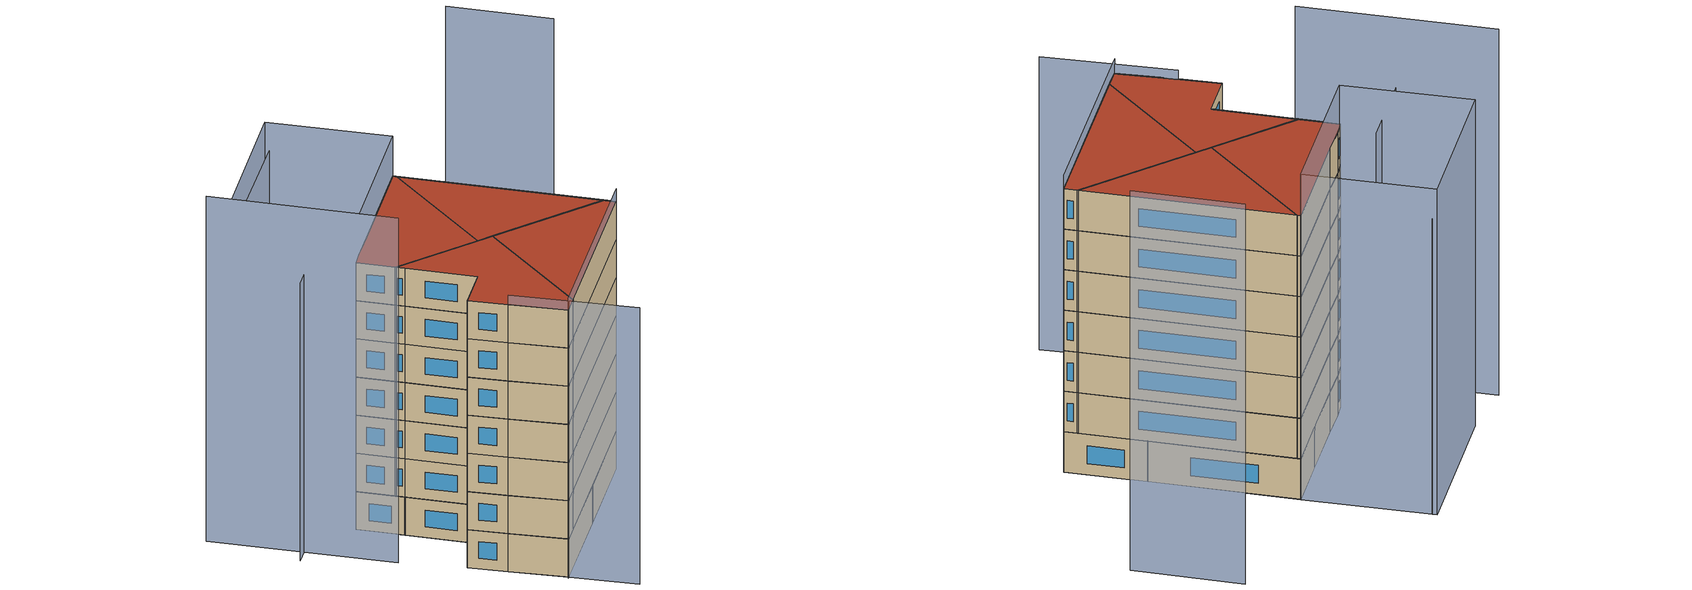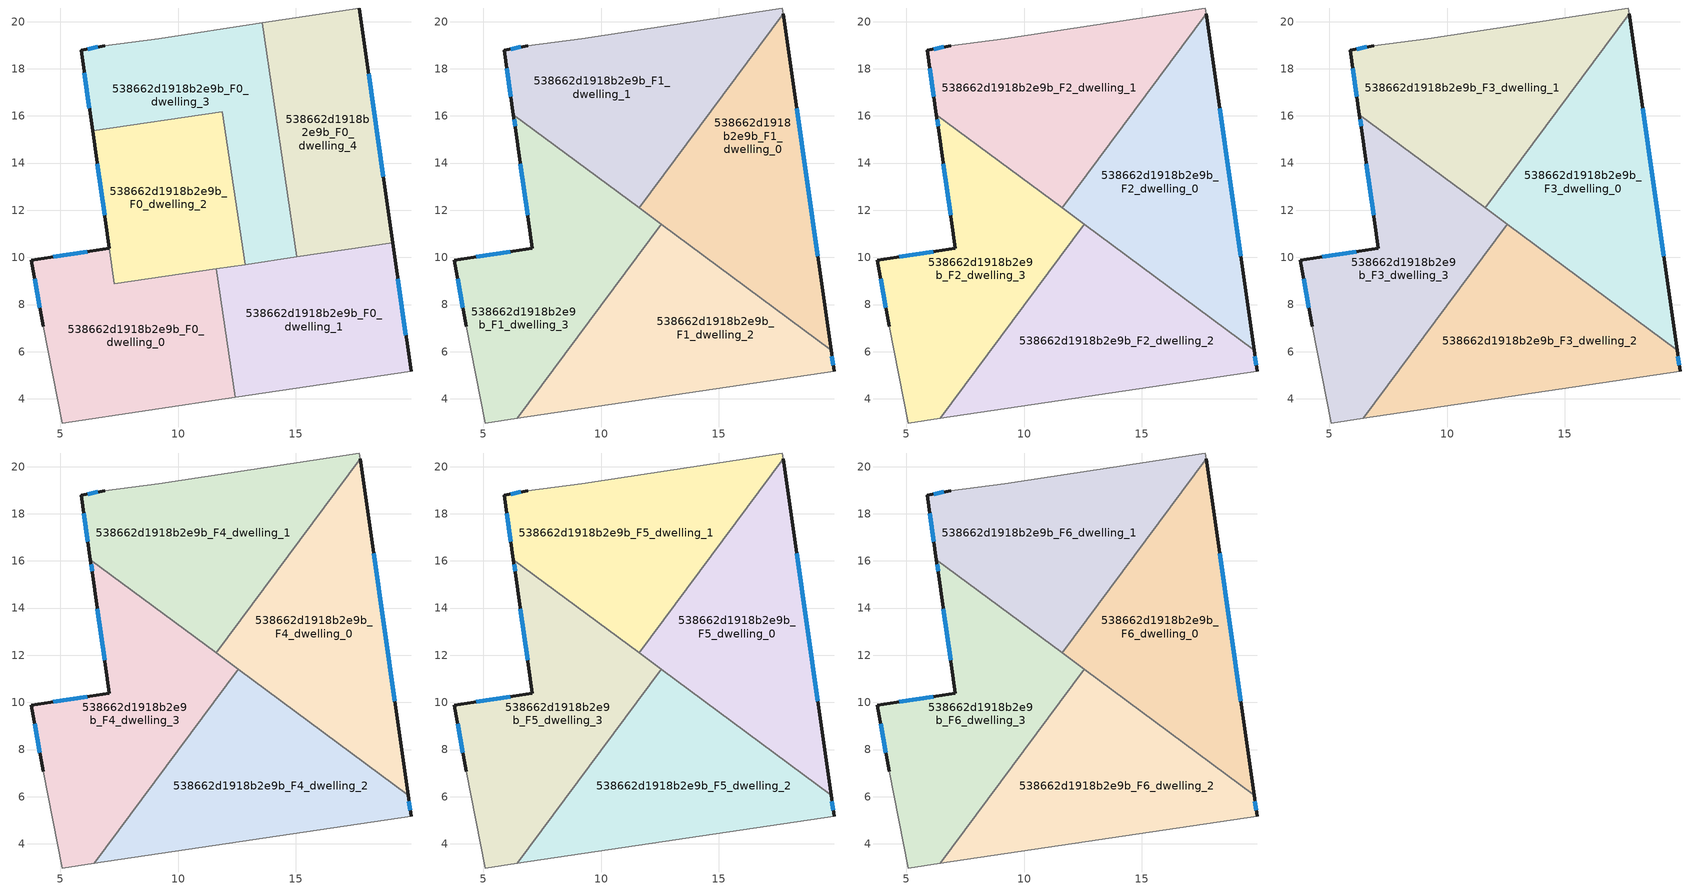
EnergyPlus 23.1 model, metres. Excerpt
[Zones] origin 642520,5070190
538662d1918b2e9b_F0_dwelling_0
 floor ground (EU_floor_Construction): 12.43,4.06 11.62,9.51 7.29,8.87 7.08,10.38 3.78,9.88 4.28,7.07 5.08,2.97 z0
 wall outside (EU_wall_Construction): 4.28,7.07 3.78,9.88 7.08,10.38 z0:3
 wall to 538662d1918b2e9b_F0_dwelling_2 (EU_wall_Construction): 7.08,10.38 7.29,8.87 / 7.3,8.87 11.62,9.51 z0:3
 wall to 538662d1918b2e9b_F0_dwelling_1 (EU_wall_Construction): 11.62,9.51 12.43,4.06 z0:3
 wall adiabatic (EU_wall_Construction): 12.43,4.06 5.08,2.97 4.28,7.07 z0:3
 window (EU_Window_Construction): 4.7,10.02 6.16,10.24 / 4.14,7.86 3.92,9.09 z0.84:2.16
538662d1918b2e9b_F0_dwelling_1
 floor ground (EU_floor_Construction): 19.89,5.17 19.11,10.62 11.62,9.51 12.43,4.06 z0
 wall outside (EU_wall_Construction): 19.11,10.62 19.89,5.17 z0:3
 wall adiabatic (EU_wall_Construction): 19.89,5.17 12.43,4.06 z0:3
 wall to 538662d1918b2e9b_F0_dwelling_4 (EU_wall_Construction): 15.04,10.02 19.11,10.62 z0:3
 wall to 538662d1918b2e9b_F0_dwelling_3 (EU_wall_Construction): 12.84,9.69 15.04,10.02 z0:3
 wall to 538662d1918b2e9b_F0_dwelling_2 (EU_wall_Construction): 11.62,9.51 12.84,9.69 z0:3
 window (EU_Window_Construction): 19.33,9.09 19.67,6.7 z0.84:2.16
538662d1918b2e9b_F0_dwelling_2
 floor ground (EU_floor_Construction): 12.84,9.69 11.89,16.18 6.39,15.36 7.3,8.87 z0
 wall outside (EU_wall_Construction): 7.08,10.38 6.39,15.36 z0:3
 wall to 538662d1918b2e9b_F0_dwelling_3 (EU_wall_Construction): 6.39,15.36 11.89,16.18 12.84,9.69 z0:3
 window (EU_Window_Construction): 6.89,11.78 6.58,13.97 z0.84:2.16
538662d1918b2e9b_F0_dwelling_3
 floor ground (EU_floor_Construction): 15.04,10.02 13.57,19.95 9.19,19.28 6.88,18.98 5.88,18.78 6.38,15.38 6.39,15.36 11.89,16.18 12.84,9.69 z0
 wall outside (EU_wall_Construction): 6.39,15.36 6.38,15.38 5.88,18.78 6.88,18.98 z0:3
 wall adiabatic (EU_wall_Construction): 6.88,18.98 9.19,19.28 13.57,19.95 z0:3
 wall to 538662d1918b2e9b_F0_dwelling_4 (EU_wall_Construction): 13.57,19.95 15.04,10.02 z0:3
 window (EU_Window_Construction): 6.24,16.33 6.02,17.83 / 6.16,18.84 6.6,18.93 z0.84:2.16
538662d1918b2e9b_F0_dwelling_4
 floor ground (EU_floor_Construction): 19.11,10.62 17.69,20.58 13.57,19.95 15.04,10.02 z0
 wall outside (EU_wall_Construction): 17.69,20.58 19.11,10.62 z0:3
 wall adiabatic (EU_wall_Construction): 13.57,19.95 17.69,20.58 z0:3
 window (EU_Window_Construction): 18.09,17.79 18.71,13.41 z0.84:2.16
 ceiling adiabatic (EU_roof_Construction): 17.73,20.33 19.11,10.62 15.04,10.02 14.21,15.6 z3
538662d1918b2e9b_F1_dwelling_0
 floor to 538662d1918b2e9b_F0_dwelling_1 (EU_floor_Construction): 19.76,6.05 19.11,10.62 14.52,9.94 z3
 floor to 538662d1918b2e9b_F0_dwelling_3 (EU_floor_Construction): 15.04,10.02 14.21,15.6 12.34,13.08 12.6,11.37 14.52,9.94 z3
 floor to 538662d1918b2e9b_F0_dwelling_2 (EU_floor_Construction): 12.6,11.37 12.34,13.08 11.61,12.1 z3
 floor adiabatic (EU_floor_Construction): 19.11,10.62 17.73,20.33 14.21,15.6 15.04,10.02 14.52,9.94 z3
 wall outside (EU_wall_Construction): 17.73,20.33 19.76,6.05 z3:6
 wall to 538662d1918b2e9b_F1_dwelling_1 (EU_wall_Construction): 11.61,12.1 17.73,20.33 z3:6
 wall to 538662d1918b2e9b_F1_dwelling_2 (EU_wall_Construction): 19.76,6.05 12.56,11.4 z3:6
 wall to 538662d1918b2e9b_F1_dwelling_3 (EU_wall_Construction): 12.56,11.4 11.61,12.1 z3:6
 window (EU_Window_Construction): 18.3,16.33 19.19,10.05 z3.84:5.16
538662d1918b2e9b_F1_dwelling_1
 floor to 538662d1918b2e9b_F0_dwelling_3 (EU_floor_Construction): 12.34,13.08 14.21,15.6 13.57,19.95 9.19,19.28 6.88,18.98 5.88,18.78 6.28,16.06 7.08,15.47 11.89,16.18 z3
 floor to 538662d1918b2e9b_F0_dwelling_2 (EU_floor_Construction): 11.61,12.1 12.34,13.08 11.89,16.18 7.08,15.47 z3
 floor to 538662d1918b2e9b_F0_dwelling_4 (EU_floor_Construction): 14.21,15.6 17.73,20.33 17.69,20.58 13.57,19.95 z3
 wall outside (EU_wall_Construction): 6.28,16.06 5.88,18.78 6.88,18.98 z3:6
 wall adiabatic (EU_wall_Construction): 6.88,18.98 9.19,19.28 17.69,20.58 17.73,20.33 z3:6
 wall to 538662d1918b2e9b_F1_dwelling_3 (EU_wall_Construction): 11.61,12.1 6.28,16.06 z3:6
 window (EU_Window_Construction): 6.17,16.82 6,18.02 / 6.16,18.84 6.6,18.93 z3.84:5.16
538662d1918b2e9b_F1_dwelling_2
 floor to 538662d1918b2e9b_F0_dwelling_1 (EU_floor_Construction): 19.89,5.17 19.76,6.05 14.52,9.94 11.62,9.51 12.43,4.06 z3
 floor to 538662d1918b2e9b_F0_dwelling_0 (EU_floor_Construction): 12.43,4.06 11.62,9.51 11.1,9.43 6.45,3.18 z3
 floor to 538662d1918b2e9b_F0_dwelling_3 (EU_floor_Construction): 14.52,9.94 12.6,11.37 12.84,9.69 z3
 floor to 538662d1918b2e9b_F0_dwelling_2 (EU_floor_Construction): 12.84,9.69 12.6,11.37 12.56,11.4 11.1,9.43 z3
 wall outside (EU_wall_Construction): 19.76,6.05 19.89,5.17 z3:6
 wall adiabatic (EU_wall_Construction): 19.89,5.17 6.45,3.17 z3:6
 wall to 538662d1918b2e9b_F1_dwelling_3 (EU_wall_Construction): 6.45,3.17 12.56,11.4 z3:6
 window (EU_Window_Construction): 19.8,5.8 19.85,5.42 z3.84:5.16
538662d1918b2e9b_F1_dwelling_3
 floor to 538662d1918b2e9b_F0_dwelling_0 (EU_floor_Construction): 6.45,3.18 11.1,9.43 7.29,8.87 7.08,10.38 3.78,9.88 4.28,7.07 5.08,2.97 z3
 floor to 538662d1918b2e9b_F0_dwelling_2 (EU_floor_Construction): 11.1,9.43 12.56,11.4 7.08,15.47 6.39,15.36 7.29,8.87 z3
 floor to 538662d1918b2e9b_F0_dwelling_3 (EU_floor_Construction): 7.08,15.47 6.28,16.06 6.38,15.38 6.39,15.36 z3
 wall outside (EU_wall_Construction): 4.28,7.07 3.78,9.88 7.08,10.38 6.38,15.38 6.28,16.06 z3:6
 wall adiabatic (EU_wall_Construction): 6.45,3.17 5.08,2.97 4.28,7.07 z3:6
 window (EU_Window_Construction): 4.7,10.02 6.16,10.24 / 6.89,11.78 6.58,13.98 / 6.35,15.57 6.31,15.87 / 4.14,7.86 3.92,9.09 z3.84:5.16
538662d1918b2e9b_F2_dwelling_0
 floor to 538662d1918b2e9b_F1_dwelling_0 (EU_floor_Construction): 19.76,6.05 17.73,20.33 11.61,12.1 z6
 wall outside (EU_wall_Construction): 17.73,20.33 19.76,6.05 z6:9
 wall to 538662d1918b2e9b_F2_dwelling_1 (EU_wall_Construction): 11.61,12.1 17.73,20.33 z6:9
 wall to 538662d1918b2e9b_F2_dwelling_2 (EU_wall_Construction): 19.76,6.05 12.56,11.4 z6:9
 wall to 538662d1918b2e9b_F2_dwelling_3 (EU_wall_Construction): 12.56,11.4 11.61,12.1 z6:9
 window (EU_Window_Construction): 18.3,16.33 19.19,10.05 z6.84:8.16
538662d1918b2e9b_F2_dwelling_1
 floor to 538662d1918b2e9b_F1_dwelling_1 (EU_floor_Construction): 11.61,12.1 17.73,20.33 17.69,20.58 9.19,19.28 6.88,18.98 5.88,18.78 6.28,16.06 z6
 wall outside (EU_wall_Construction): 6.28,16.06 5.88,18.78 6.88,18.98 z6:9
 wall adiabatic (EU_wall_Construction): 6.88,18.98 9.19,19.28 17.69,20.58 17.73,20.33 z6:9
 wall to 538662d1918b2e9b_F2_dwelling_3 (EU_wall_Construction): 11.61,12.1 6.28,16.06 z6:9
 window (EU_Window_Construction): 6.17,16.82 6,18.02 / 6.16,18.84 6.6,18.93 z6.84:8.16
538662d1918b2e9b_F2_dwelling_2
 floor to 538662d1918b2e9b_F1_dwelling_2 (EU_floor_Construction): 19.89,5.17 19.76,6.05 12.56,11.4 6.45,3.17 z6
 wall outside (EU_wall_Construction): 19.76,6.05 19.89,5.17 z6:9
 wall adiabatic (EU_wall_Construction): 19.89,5.17 6.45,3.17 z6:9
 wall to 538662d1918b2e9b_F2_dwelling_3 (EU_wall_Construction): 6.45,3.17 12.56,11.4 z6:9
 window (EU_Window_Construction): 19.8,5.8 19.85,5.42 z6.84:8.16
538662d1918b2e9b_F2_dwelling_3
 floor to 538662d1918b2e9b_F1_dwelling_3 (EU_floor_Construction): 6.45,3.17 12.56,11.4 6.28,16.06 6.38,15.38 7.08,10.38 3.78,9.88 4.28,7.07 5.08,2.97 z6
 wall outside (EU_wall_Construction): 4.28,7.07 3.78,9.88 7.08,10.38 6.38,15.38 6.28,16.06 z6:9
 wall adiabatic (EU_wall_Construction): 6.45,3.17 5.08,2.97 4.28,7.07 z6:9
 window (EU_Window_Construction): 4.7,10.02 6.16,10.24 / 6.89,11.78 6.58,13.98 / 6.35,15.57 6.31,15.87 / 4.14,7.86 3.92,9.09 z6.84:8.16
538662d1918b2e9b_F3_dwelling_0
 floor to 538662d1918b2e9b_F2_dwelling_0 (EU_floor_Construction): 19.76,6.05 17.73,20.33 11.61,12.1 z9
 wall outside (EU_wall_Construction): 17.73,20.33 19.76,6.05 z9:12
 wall to 538662d1918b2e9b_F3_dwelling_1 (EU_wall_Construction): 11.61,12.1 17.73,20.33 z9:12
 wall to 538662d1918b2e9b_F3_dwelling_2 (EU_wall_Construction): 19.76,6.05 12.56,11.4 z9:12
 wall to 538662d1918b2e9b_F3_dwelling_3 (EU_wall_Construction): 12.56,11.4 11.61,12.1 z9:12
 window (EU_Window_Construction): 18.3,16.33 19.19,10.05 z9.84:11.16
538662d1918b2e9b_F3_dwelling_1
 floor to 538662d1918b2e9b_F2_dwelling_1 (EU_floor_Construction): 11.61,12.1 17.73,20.33 17.69,20.58 9.19,19.28 6.88,18.98 5.88,18.78 6.28,16.06 z9
 wall outside (EU_wall_Construction): 6.28,16.06 5.88,18.78 6.88,18.98 z9:12
 wall adiabatic (EU_wall_Construction): 6.88,18.98 9.19,19.28 17.69,20.58 17.73,20.33 z9:12
 wall to 538662d1918b2e9b_F3_dwelling_3 (EU_wall_Construction): 11.61,12.1 6.28,16.06 z9:12
 window (EU_Window_Construction): 6.17,16.82 6,18.02 / 6.16,18.84 6.6,18.93 z9.84:11.16
538662d1918b2e9b_F3_dwelling_2
 floor to 538662d1918b2e9b_F2_dwelling_2 (EU_floor_Construction): 19.89,5.17 19.76,6.05 12.56,11.4 6.45,3.17 z9
 wall outside (EU_wall_Construction): 19.76,6.05 19.89,5.17 z9:12
 wall adiabatic (EU_wall_Construction): 19.89,5.17 6.45,3.17 z9:12
 wall to 538662d1918b2e9b_F3_dwelling_3 (EU_wall_Construction): 6.45,3.17 12.56,11.4 z9:12
 window (EU_Window_Construction): 19.8,5.8 19.85,5.42 z9.84:11.16
538662d1918b2e9b_F3_dwelling_3
 floor to 538662d1918b2e9b_F2_dwelling_3 (EU_floor_Construction): 6.45,3.17 12.56,11.4 6.28,16.06 6.38,15.38 7.08,10.38 3.78,9.88 4.28,7.07 5.08,2.97 z9
 wall outside (EU_wall_Construction): 4.28,7.07 3.78,9.88 7.08,10.38 6.38,15.38 6.28,16.06 z9:12
 wall adiabatic (EU_wall_Construction): 6.45,3.17 5.08,2.97 4.28,7.07 z9:12
 window (EU_Window_Construction): 4.7,10.02 6.16,10.24 / 6.89,11.78 6.58,13.98 / 6.35,15.57 6.31,15.87 / 4.14,7.86 3.92,9.09 z9.84:11.16
538662d1918b2e9b_F4_dwelling_0
 floor to 538662d1918b2e9b_F3_dwelling_0 (EU_floor_Construction): 19.76,6.05 17.73,20.33 11.61,12.1 z12
 wall outside (EU_wall_Construction): 17.73,20.33 19.76,6.05 z12:15
 wall to 538662d1918b2e9b_F4_dwelling_1 (EU_wall_Construction): 11.61,12.1 17.73,20.33 z12:15
 wall to 538662d1918b2e9b_F4_dwelling_2 (EU_wall_Construction): 19.76,6.05 12.56,11.4 z12:15
 wall to 538662d1918b2e9b_F4_dwelling_3 (EU_wall_Construction): 12.56,11.4 11.61,12.1 z12:15
 window (EU_Window_Construction): 18.3,16.33 19.19,10.05 z12.84:14.16
538662d1918b2e9b_F4_dwelling_1
 floor to 538662d1918b2e9b_F3_dwelling_1 (EU_floor_Construction): 11.61,12.1 17.73,20.33 17.69,20.58 9.19,19.28 6.88,18.98 5.88,18.78 6.28,16.06 z12
 wall outside (EU_wall_Construction): 6.28,16.06 5.88,18.78 6.88,18.98 z12:15
 wall adiabatic (EU_wall_Construction): 6.88,18.98 9.19,19.28 17.69,20.58 17.73,20.33 z12:15
 wall to 538662d1918b2e9b_F4_dwelling_3 (EU_wall_Construction): 11.61,12.1 6.28,16.06 z12:15
 window (EU_Window_Construction): 6.17,16.82 6,18.02 / 6.16,18.84 6.6,18.93 z12.84:14.16
538662d1918b2e9b_F4_dwelling_2
 floor to 538662d1918b2e9b_F3_dwelling_2 (EU_floor_Construction): 19.89,5.17 19.76,6.05 12.56,11.4 6.45,3.17 z12
 wall outside (EU_wall_Construction): 19.76,6.05 19.89,5.17 z12:15
 wall adiabatic (EU_wall_Construction): 19.89,5.17 6.45,3.17 z12:15
 wall to 538662d1918b2e9b_F4_dwelling_3 (EU_wall_Construction): 6.45,3.17 12.56,11.4 z12:15
 window (EU_Window_Construction): 19.8,5.8 19.85,5.42 z12.84:14.16
538662d1918b2e9b_F4_dwelling_3
 floor to 538662d1918b2e9b_F3_dwelling_3 (EU_floor_Construction): 6.45,3.17 12.56,11.4 6.28,16.06 6.38,15.38 7.08,10.38 3.78,9.88 4.28,7.07 5.08,2.97 z12
 wall outside (EU_wall_Construction): 4.28,7.07 3.78,9.88 7.08,10.38 6.38,15.38 6.28,16.06 z12:15
 wall adiabatic (EU_wall_Construction): 6.45,3.17 5.08,2.97 4.28,7.07 z12:15
 window (EU_Window_Construction): 4.7,10.02 6.16,10.24 / 6.89,11.78 6.58,13.98 / 6.35,15.57 6.31,15.87 / 4.14,7.86 3.92,9.09 z12.84:14.16
538662d1918b2e9b_F5_dwelling_0
 floor to 538662d1918b2e9b_F4_dwelling_0 (EU_floor_Construction): 19.76,6.05 17.73,20.33 11.61,12.1 z15
 wall outside (EU_wall_Construction): 17.73,20.33 19.76,6.05 z15:18
 wall to 538662d1918b2e9b_F5_dwelling_1 (EU_wall_Construction): 11.61,12.1 17.73,20.33 z15:18
 wall to 538662d1918b2e9b_F5_dwelling_2 (EU_wall_Construction): 19.76,6.05 12.56,11.4 z15:18
 wall to 538662d1918b2e9b_F5_dwelling_3 (EU_wall_Construction): 12.56,11.4 11.61,12.1 z15:18
 window (EU_Window_Construction): 18.3,16.33 19.19,10.05 z15.84:17.16
538662d1918b2e9b_F5_dwelling_1
 floor to 538662d1918b2e9b_F4_dwelling_1 (EU_floor_Construction): 11.61,12.1 17.73,20.33 17.69,20.58 9.19,19.28 6.88,18.98 5.88,18.78 6.28,16.06 z15
 wall outside (EU_wall_Construction): 6.28,16.06 5.88,18.78 6.88,18.98 z15:18
 wall adiabatic (EU_wall_Construction): 6.88,18.98 9.19,19.28 17.69,20.58 17.73,20.33 z15:18
 wall to 538662d1918b2e9b_F5_dwelling_3 (EU_wall_Construction): 11.61,12.1 6.28,16.06 z15:18
 window (EU_Window_Construction): 6.17,16.82 6,18.02 / 6.16,18.84 6.6,18.93 z15.84:17.16
538662d1918b2e9b_F5_dwelling_2
 floor to 538662d1918b2e9b_F4_dwelling_2 (EU_floor_Construction): 19.89,5.17 19.76,6.05 12.56,11.4 6.45,3.17 z15
 wall outside (EU_wall_Construction): 19.76,6.05 19.89,5.17 z15:18
 wall adiabatic (EU_wall_Construction): 19.89,5.17 6.45,3.17 z15:18
 wall to 538662d1918b2e9b_F5_dwelling_3 (EU_wall_Construction): 6.45,3.17 12.56,11.4 z15:18
 window (EU_Window_Construction): 19.8,5.8 19.85,5.42 z15.84:17.16
538662d1918b2e9b_F5_dwelling_3
 floor to 538662d1918b2e9b_F4_dwelling_3 (EU_floor_Construction): 6.45,3.17 12.56,11.4 6.28,16.06 6.38,15.38 7.08,10.38 3.78,9.88 4.28,7.07 5.08,2.97 z15
 wall outside (EU_wall_Construction): 4.28,7.07 3.78,9.88 7.08,10.38 6.38,15.38 6.28,16.06 z15:18
 wall adiabatic (EU_wall_Construction): 6.45,3.17 5.08,2.97 4.28,7.07 z15:18
 window (EU_Window_Construction): 4.7,10.02 6.16,10.24 / 6.89,11.78 6.58,13.98 / 6.35,15.57 6.31,15.87 / 4.14,7.86 3.92,9.09 z15.84:17.16
538662d1918b2e9b_F6_dwelling_0
 floor to 538662d1918b2e9b_F5_dwelling_0 (EU_floor_Construction): 19.76,6.05 17.73,20.33 11.61,12.1 z18
 wall outside (EU_wall_Construction): 17.73,20.33 19.76,6.05 z18:21
 wall to 538662d1918b2e9b_F6_dwelling_1 (EU_wall_Construction): 11.61,12.1 17.73,20.33 z18:21
 wall to 538662d1918b2e9b_F6_dwelling_2 (EU_wall_Construction): 19.76,6.05 12.56,11.4 z18:21
 wall to 538662d1918b2e9b_F6_dwelling_3 (EU_wall_Construction): 12.56,11.4 11.61,12.1 z18:21
 window (EU_Window_Construction): 18.3,16.33 19.19,10.05 z18.84:20.16
 roof outside (EU_roof_Construction): 17.73,20.33 19.76,6.05 11.61,12.1 z21
538662d1918b2e9b_F6_dwelling_1
 floor to 538662d1918b2e9b_F5_dwelling_1 (EU_floor_Construction): 11.61,12.1 17.73,20.33 17.69,20.58 9.19,19.28 6.88,18.98 5.88,18.78 6.28,16.06 z18
 wall outside (EU_wall_Construction): 6.28,16.06 5.88,18.78 6.88,18.98 z18:21
 wall adiabatic (EU_wall_Construction): 6.88,18.98 9.19,19.28 17.69,20.58 17.73,20.33 z18:21
 wall to 538662d1918b2e9b_F6_dwelling_3 (EU_wall_Construction): 11.61,12.1 6.28,16.06 z18:21
 window (EU_Window_Construction): 6.17,16.82 6,18.02 / 6.16,18.84 6.6,18.93 z18.84:20.16
 roof outside (EU_roof_Construction): 17.69,20.58 17.73,20.33 11.61,12.1 6.28,16.06 5.88,18.78 6.88,18.98 9.19,19.28 z21
538662d1918b2e9b_F6_dwelling_2
 floor to 538662d1918b2e9b_F5_dwelling_2 (EU_floor_Construction): 19.89,5.17 19.76,6.05 12.56,11.4 6.45,3.17 z18
 wall outside (EU_wall_Construction): 19.76,6.05 19.89,5.17 z18:21
 wall adiabatic (EU_wall_Construction): 19.89,5.17 6.45,3.17 z18:21
 wall to 538662d1918b2e9b_F6_dwelling_3 (EU_wall_Construction): 6.45,3.17 12.56,11.4 z18:21
 window (EU_Window_Construction): 19.8,5.8 19.85,5.42 z18.84:20.16
 roof outside (EU_roof_Construction): 19.76,6.05 19.89,5.17 6.45,3.17 12.56,11.4 z21
538662d1918b2e9b_F6_dwelling_3
 floor to 538662d1918b2e9b_F5_dwelling_3 (EU_floor_Construction): 6.45,3.17 12.56,11.4 6.28,16.06 6.38,15.38 7.08,10.38 3.78,9.88 4.28,7.07 5.08,2.97 z18
 wall outside (EU_wall_Construction): 4.28,7.07 3.78,9.88 7.08,10.38 6.38,15.38 6.28,16.06 z18:21
 wall adiabatic (EU_wall_Construction): 6.45,3.17 5.08,2.97 4.28,7.07 z18:21
 window (EU_Window_Construction): 4.7,10.02 6.16,10.24 / 6.89,11.78 6.58,13.98 / 6.35,15.57 6.31,15.87 / 4.14,7.86 3.92,9.09 z18.84:20.16
 roof outside (EU_roof_Construction): 12.56,11.4 6.45,3.17 5.08,2.97 4.28,7.07 3.78,9.88 7.08,10.38 6.38,15.38 6.28,16.06 z21
shading: 4.95,2.96 19.89,5.17 z0:22; 4.35,7.09 5.93,-1.83 z0:21.7; 0.84,27.69 2.74,14.48 z0:27.1; 17.74,20.59 6.3,18.84 / 6.3,18.84 4.96,27.64 / 4.96,27.64 16.39,29.39 / 16.39,29.39 17.74,20.59 z0:24.1; 7.46,21.82 0.65,20.81 z0:21.8; 29.99,13.57 28.98,21.05 z0:28.1; 16.44,29.08 6.53,27.68 z0:21.9
[Building]
EU S2 Campaign: North Axis=0; Terrain=City; Solar Distribution=FullExterior
[Site:Location]
Lyon-Bron: Latitude=45.75; Longitude=5; Time Zone=1; Elevation=198
[SizingPeriod:WeatherFileDays]
AnnualSizingPeriod: Begin Month=1; Begin Day of Month=1; End Month=12; End Day of Month=31; Day of Week for Start Day=Monday; Use Weather File Daylight Saving Period=No; Use Weather File Rain and Snow Indicators=No
[MATERIAL]
EU_InternalMass_Material: Roughness=MediumRough; Thickness=0.1; Conductivity=1; Density=1800; Specific Heat=900; Thermal Absorptance=0.9; Solar Absorptance=0.7; Visible Absorptance=0.7
[MATERIAL:NOMASS] Roughness=MediumRough; Thermal Absorptance=0.9; Solar Absorptance=0.7; Visible Absorptance=0.7
Name | Thermal Resistance
EU_wall_NoMass | 0.776494
EU_roof_NoMass | 0.486893
EU_floor_NoMass | 0.421597
[WINDOWMATERIAL:SIMPLEGLAZINGSYSTEM]
EU_Window_SimpleGlazing: UFactor=4.24961; Solar Heat Gain Coefficient=0.83; Visible Transmittance=0.83
[CONSTRUCTION]
EU_wall_Construction: EU_wall_NoMass
EU_roof_Construction: EU_roof_NoMass
EU_floor_Construction: EU_floor_NoMass
EU_InternalMass_Construction: EU_InternalMass_Material
EU_Window_Construction: EU_Window_SimpleGlazing
[ZONE] Type=1; Multiplier=1; Ceiling Height=autocalculate; Floor Area=autocalculate; Part of Total Floor Area=Yes
Name | Volume
538662d1918b2e9b_F0_dwelling_0 | 139.911
538662d1918b2e9b_F1_dwelling_0; 538662d1918b2e9b_F2_dwelling_0; 538662d1918b2e9b_F3_dwelling_0; 538662d1918b2e9b_F4_dwelling_0; 538662d1918b2e9b_F5_dwelling_0; 538662d1918b2e9b_F6_dwelling_0 | 156.09
538662d1918b2e9b_F0_dwelling_1 | 124.866
538662d1918b2e9b_F1_dwelling_1; 538662d1918b2e9b_F2_dwelling_1; 538662d1918b2e9b_F3_dwelling_1; 538662d1918b2e9b_F4_dwelling_1; 538662d1918b2e9b_F5_dwelling_1; 538662d1918b2e9b_F6_dwelling_1 | 156.094
538662d1918b2e9b_F0_dwelling_2 | 109.794
538662d1918b2e9b_F1_dwelling_2; 538662d1918b2e9b_F2_dwelling_2; 538662d1918b2e9b_F3_dwelling_2; 538662d1918b2e9b_F4_dwelling_2; 538662d1918b2e9b_F5_dwelling_2; 538662d1918b2e9b_F6_dwelling_2 | 156.081
538662d1918b2e9b_F0_dwelling_3 | 124.882
538662d1918b2e9b_F1_dwelling_3; 538662d1918b2e9b_F2_dwelling_3; 538662d1918b2e9b_F3_dwelling_3; 538662d1918b2e9b_F4_dwelling_3; 538662d1918b2e9b_F5_dwelling_3; 538662d1918b2e9b_F6_dwelling_3 | 156.108
538662d1918b2e9b_F0_dwelling_4 | 124.887
[INTERNALMASS] Construction=EU_InternalMass_Construction
Name | Zone or ZoneList | Surface Area
538662d1918b2e9b_F0_dwelling_0_EU_InternalMass | 538662d1918b2e9b_F0_dwelling_0 | 46.6373
538662d1918b2e9b_F0_dwelling_1_EU_InternalMass | 538662d1918b2e9b_F0_dwelling_1 | 41.6218
538662d1918b2e9b_F0_dwelling_2_EU_InternalMass | 538662d1918b2e9b_F0_dwelling_2 | 36.6148
538662d1918b2e9b_F0_dwelling_3_EU_InternalMass | 538662d1918b2e9b_F0_dwelling_3 | 41.6272
538662d1918b2e9b_F0_dwelling_4_EU_InternalMass | 538662d1918b2e9b_F0_dwelling_4 | 41.6276
538662d1918b2e9b_F1_dwelling_0_EU_InternalMass | 538662d1918b2e9b_F1_dwelling_0 | 52.03
538662d1918b2e9b_F1_dwelling_1_EU_InternalMass | 538662d1918b2e9b_F1_dwelling_1 | 52.032
538662d1918b2e9b_F1_dwelling_2_EU_InternalMass | 538662d1918b2e9b_F1_dwelling_2 | 52.0267
538662d1918b2e9b_F1_dwelling_3_EU_InternalMass | 538662d1918b2e9b_F1_dwelling_3 | 52.0352
538662d1918b2e9b_F2_dwelling_0_EU_InternalMass | 538662d1918b2e9b_F2_dwelling_0 | 52.03
538662d1918b2e9b_F2_dwelling_1_EU_InternalMass | 538662d1918b2e9b_F2_dwelling_1 | 52.032
538662d1918b2e9b_F2_dwelling_2_EU_InternalMass | 538662d1918b2e9b_F2_dwelling_2 | 52.0267
538662d1918b2e9b_F2_dwelling_3_EU_InternalMass | 538662d1918b2e9b_F2_dwelling_3 | 52.0352
538662d1918b2e9b_F3_dwelling_0_EU_InternalMass | 538662d1918b2e9b_F3_dwelling_0 | 52.03
538662d1918b2e9b_F3_dwelling_1_EU_InternalMass | 538662d1918b2e9b_F3_dwelling_1 | 52.032
538662d1918b2e9b_F3_dwelling_2_EU_InternalMass | 538662d1918b2e9b_F3_dwelling_2 | 52.0267
538662d1918b2e9b_F3_dwelling_3_EU_InternalMass | 538662d1918b2e9b_F3_dwelling_3 | 52.0352
538662d1918b2e9b_F4_dwelling_0_EU_InternalMass | 538662d1918b2e9b_F4_dwelling_0 | 52.03
538662d1918b2e9b_F4_dwelling_1_EU_InternalMass | 538662d1918b2e9b_F4_dwelling_1 | 52.032
538662d1918b2e9b_F4_dwelling_2_EU_InternalMass | 538662d1918b2e9b_F4_dwelling_2 | 52.0267
538662d1918b2e9b_F4_dwelling_3_EU_InternalMass | 538662d1918b2e9b_F4_dwelling_3 | 52.0352
538662d1918b2e9b_F5_dwelling_0_EU_InternalMass | 538662d1918b2e9b_F5_dwelling_0 | 52.03
538662d1918b2e9b_F5_dwelling_1_EU_InternalMass | 538662d1918b2e9b_F5_dwelling_1 | 52.032
538662d1918b2e9b_F5_dwelling_2_EU_InternalMass | 538662d1918b2e9b_F5_dwelling_2 | 52.0267
538662d1918b2e9b_F5_dwelling_3_EU_InternalMass | 538662d1918b2e9b_F5_dwelling_3 | 52.0352
538662d1918b2e9b_F6_dwelling_0_EU_InternalMass | 538662d1918b2e9b_F6_dwelling_0 | 52.03
538662d1918b2e9b_F6_dwelling_1_EU_InternalMass | 538662d1918b2e9b_F6_dwelling_1 | 52.032
538662d1918b2e9b_F6_dwelling_2_EU_InternalMass | 538662d1918b2e9b_F6_dwelling_2 | 52.0267
538662d1918b2e9b_F6_dwelling_3_EU_InternalMass | 538662d1918b2e9b_F6_dwelling_3 | 52.0352
[OTHEREQUIPMENT] Fuel Type=Electricity; Design Level Calculation Method=Watts/Area; Power per Zone Floor Area=1; Fraction Latent=0; Fraction Radiant=0; Fraction Lost=0; Carbon Dioxide Generation Rate=0; EndUse Subcategory=EU_Step8_InternalGains
Name | Zone or ZoneList or Space or SpaceList | Schedule
EU_Step8_InternalGain_538662d1918b2e9b_F0_dwelling_0_f000 | 538662d1918b2e9b_F0_dwelling_0 | EU_Step8_GainSchedule_538662d1918b2e9b_F0_dwelling_0_f000
EU_Step8_InternalGain_538662d1918b2e9b_F0_dwelling_1_f000 | 538662d1918b2e9b_F0_dwelling_1 | EU_Step8_GainSchedule_538662d1918b2e9b_F0_dwelling_1_f000
EU_Step8_InternalGain_538662d1918b2e9b_F0_dwelling_2_f000 | 538662d1918b2e9b_F0_dwelling_2 | EU_Step8_GainSchedule_538662d1918b2e9b_F0_dwelling_2_f000
EU_Step8_InternalGain_538662d1918b2e9b_F0_dwelling_3_f000 | 538662d1918b2e9b_F0_dwelling_3 | EU_Step8_GainSchedule_538662d1918b2e9b_F0_dwelling_3_f000
EU_Step8_InternalGain_538662d1918b2e9b_F0_dwelling_4_f000 | 538662d1918b2e9b_F0_dwelling_4 | EU_Step8_GainSchedule_538662d1918b2e9b_F0_dwelling_4_f000
EU_Step8_InternalGain_538662d1918b2e9b_F1_dwelling_0_f000 | 538662d1918b2e9b_F1_dwelling_0 | EU_Step8_GainSchedule_538662d1918b2e9b_F1_dwelling_0_f000
EU_Step8_InternalGain_538662d1918b2e9b_F1_dwelling_1_f000 | 538662d1918b2e9b_F1_dwelling_1 | EU_Step8_GainSchedule_538662d1918b2e9b_F1_dwelling_1_f000
EU_Step8_InternalGain_538662d1918b2e9b_F1_dwelling_2_f000 | 538662d1918b2e9b_F1_dwelling_2 | EU_Step8_GainSchedule_538662d1918b2e9b_F1_dwelling_2_f000
EU_Step8_InternalGain_538662d1918b2e9b_F1_dwelling_3_f000 | 538662d1918b2e9b_F1_dwelling_3 | EU_Step8_GainSchedule_538662d1918b2e9b_F1_dwelling_3_f000
EU_Step8_InternalGain_538662d1918b2e9b_F2_dwelling_0_f000 | 538662d1918b2e9b_F2_dwelling_0 | EU_Step8_GainSchedule_538662d1918b2e9b_F2_dwelling_0_f000
EU_Step8_InternalGain_538662d1918b2e9b_F2_dwelling_1_f000 | 538662d1918b2e9b_F2_dwelling_1 | EU_Step8_GainSchedule_538662d1918b2e9b_F2_dwelling_1_f000
EU_Step8_InternalGain_538662d1918b2e9b_F2_dwelling_2_f000 | 538662d1918b2e9b_F2_dwelling_2 | EU_Step8_GainSchedule_538662d1918b2e9b_F2_dwelling_2_f000
EU_Step8_InternalGain_538662d1918b2e9b_F2_dwelling_3_f000 | 538662d1918b2e9b_F2_dwelling_3 | EU_Step8_GainSchedule_538662d1918b2e9b_F2_dwelling_3_f000
EU_Step8_InternalGain_538662d1918b2e9b_F3_dwelling_0_f000 | 538662d1918b2e9b_F3_dwelling_0 | EU_Step8_GainSchedule_538662d1918b2e9b_F3_dwelling_0_f000
EU_Step8_InternalGain_538662d1918b2e9b_F3_dwelling_1_f000 | 538662d1918b2e9b_F3_dwelling_1 | EU_Step8_GainSchedule_538662d1918b2e9b_F3_dwelling_1_f000
EU_Step8_InternalGain_538662d1918b2e9b_F3_dwelling_2_f000 | 538662d1918b2e9b_F3_dwelling_2 | EU_Step8_GainSchedule_538662d1918b2e9b_F3_dwelling_2_f000
EU_Step8_InternalGain_538662d1918b2e9b_F3_dwelling_3_f000 | 538662d1918b2e9b_F3_dwelling_3 | EU_Step8_GainSchedule_538662d1918b2e9b_F3_dwelling_3_f000
EU_Step8_InternalGain_538662d1918b2e9b_F4_dwelling_0_f000 | 538662d1918b2e9b_F4_dwelling_0 | EU_Step8_GainSchedule_538662d1918b2e9b_F4_dwelling_0_f000
EU_Step8_InternalGain_538662d1918b2e9b_F4_dwelling_1_f000 | 538662d1918b2e9b_F4_dwelling_1 | EU_Step8_GainSchedule_538662d1918b2e9b_F4_dwelling_1_f000
EU_Step8_InternalGain_538662d1918b2e9b_F4_dwelling_2_f000 | 538662d1918b2e9b_F4_dwelling_2 | EU_Step8_GainSchedule_538662d1918b2e9b_F4_dwelling_2_f000
EU_Step8_InternalGain_538662d1918b2e9b_F4_dwelling_3_f000 | 538662d1918b2e9b_F4_dwelling_3 | EU_Step8_GainSchedule_538662d1918b2e9b_F4_dwelling_3_f000
EU_Step8_InternalGain_538662d1918b2e9b_F5_dwelling_0_f000 | 538662d1918b2e9b_F5_dwelling_0 | EU_Step8_GainSchedule_538662d1918b2e9b_F5_dwelling_0_f000
EU_Step8_InternalGain_538662d1918b2e9b_F5_dwelling_1_f000 | 538662d1918b2e9b_F5_dwelling_1 | EU_Step8_GainSchedule_538662d1918b2e9b_F5_dwelling_1_f000
EU_Step8_InternalGain_538662d1918b2e9b_F5_dwelling_2_f000 | 538662d1918b2e9b_F5_dwelling_2 | EU_Step8_GainSchedule_538662d1918b2e9b_F5_dwelling_2_f000
EU_Step8_InternalGain_538662d1918b2e9b_F5_dwelling_3_f000 | 538662d1918b2e9b_F5_dwelling_3 | EU_Step8_GainSchedule_538662d1918b2e9b_F5_dwelling_3_f000
EU_Step8_InternalGain_538662d1918b2e9b_F6_dwelling_0_f000 | 538662d1918b2e9b_F6_dwelling_0 | EU_Step8_GainSchedule_538662d1918b2e9b_F6_dwelling_0_f000
EU_Step8_InternalGain_538662d1918b2e9b_F6_dwelling_1_f000 | 538662d1918b2e9b_F6_dwelling_1 | EU_Step8_GainSchedule_538662d1918b2e9b_F6_dwelling_1_f000
EU_Step8_InternalGain_538662d1918b2e9b_F6_dwelling_2_f000 | 538662d1918b2e9b_F6_dwelling_2 | EU_Step8_GainSchedule_538662d1918b2e9b_F6_dwelling_2_f000
EU_Step8_InternalGain_538662d1918b2e9b_F6_dwelling_3_f000 | 538662d1918b2e9b_F6_dwelling_3 | EU_Step8_GainSchedule_538662d1918b2e9b_F6_dwelling_3_f000
[ZONEVENTILATION:DESIGNFLOWRATE] Schedule=EU_AlwaysOn; Design Flow Rate Calculation Method=AirChanges/Hour; Air Changes per Hour=0.693814; Ventilation Type=Natural; Fan Pressure Rise=0; Fan Total Efficiency=1; Constant Term Coefficient=1; Temperature Term Coefficient=0; Velocity Term Coefficient=0; Velocity Squared Term Coefficient=0; Minimum Indoor Temperature=-100; Maximum Indoor Temperature=100; Delta Temperature=-100; Minimum Outdoor Temperature=-100; Maximum Outdoor Temperature=100; Maximum Wind Speed=40
Name | Zone or ZoneList or Space or SpaceList
EU_ConstantAir_538662d1918b2e9b_F0_dwelling_0 | 538662d1918b2e9b_F0_dwelling_0
EU_ConstantAir_538662d1918b2e9b_F0_dwelling_1 | 538662d1918b2e9b_F0_dwelling_1
EU_ConstantAir_538662d1918b2e9b_F0_dwelling_2 | 538662d1918b2e9b_F0_dwelling_2
EU_ConstantAir_538662d1918b2e9b_F0_dwelling_3 | 538662d1918b2e9b_F0_dwelling_3
EU_ConstantAir_538662d1918b2e9b_F0_dwelling_4 | 538662d1918b2e9b_F0_dwelling_4
EU_ConstantAir_538662d1918b2e9b_F1_dwelling_0 | 538662d1918b2e9b_F1_dwelling_0
EU_ConstantAir_538662d1918b2e9b_F1_dwelling_1 | 538662d1918b2e9b_F1_dwelling_1
EU_ConstantAir_538662d1918b2e9b_F1_dwelling_2 | 538662d1918b2e9b_F1_dwelling_2
EU_ConstantAir_538662d1918b2e9b_F1_dwelling_3 | 538662d1918b2e9b_F1_dwelling_3
EU_ConstantAir_538662d1918b2e9b_F2_dwelling_0 | 538662d1918b2e9b_F2_dwelling_0
EU_ConstantAir_538662d1918b2e9b_F2_dwelling_1 | 538662d1918b2e9b_F2_dwelling_1
EU_ConstantAir_538662d1918b2e9b_F2_dwelling_2 | 538662d1918b2e9b_F2_dwelling_2
EU_ConstantAir_538662d1918b2e9b_F2_dwelling_3 | 538662d1918b2e9b_F2_dwelling_3
EU_ConstantAir_538662d1918b2e9b_F3_dwelling_0 | 538662d1918b2e9b_F3_dwelling_0
EU_ConstantAir_538662d1918b2e9b_F3_dwelling_1 | 538662d1918b2e9b_F3_dwelling_1
EU_ConstantAir_538662d1918b2e9b_F3_dwelling_2 | 538662d1918b2e9b_F3_dwelling_2
EU_ConstantAir_538662d1918b2e9b_F3_dwelling_3 | 538662d1918b2e9b_F3_dwelling_3
EU_ConstantAir_538662d1918b2e9b_F4_dwelling_0 | 538662d1918b2e9b_F4_dwelling_0
EU_ConstantAir_538662d1918b2e9b_F4_dwelling_1 | 538662d1918b2e9b_F4_dwelling_1
EU_ConstantAir_538662d1918b2e9b_F4_dwelling_2 | 538662d1918b2e9b_F4_dwelling_2
EU_ConstantAir_538662d1918b2e9b_F4_dwelling_3 | 538662d1918b2e9b_F4_dwelling_3
EU_ConstantAir_538662d1918b2e9b_F5_dwelling_0 | 538662d1918b2e9b_F5_dwelling_0
EU_ConstantAir_538662d1918b2e9b_F5_dwelling_1 | 538662d1918b2e9b_F5_dwelling_1
EU_ConstantAir_538662d1918b2e9b_F5_dwelling_2 | 538662d1918b2e9b_F5_dwelling_2
EU_ConstantAir_538662d1918b2e9b_F5_dwelling_3 | 538662d1918b2e9b_F5_dwelling_3
EU_ConstantAir_538662d1918b2e9b_F6_dwelling_0 | 538662d1918b2e9b_F6_dwelling_0
EU_ConstantAir_538662d1918b2e9b_F6_dwelling_1 | 538662d1918b2e9b_F6_dwelling_1
EU_ConstantAir_538662d1918b2e9b_F6_dwelling_2 | 538662d1918b2e9b_F6_dwelling_2
EU_ConstantAir_538662d1918b2e9b_F6_dwelling_3 | 538662d1918b2e9b_F6_dwelling_3
[HVACTEMPLATE:THERMOSTAT] Constant Heating Setpoint=20; Constant Cooling Setpoint=50
EU_HeatOnly_538662d1918b2e9b_F0_dwelling_0; EU_HeatOnly_538662d1918b2e9b_F0_dwelling_1; EU_HeatOnly_538662d1918b2e9b_F0_dwelling_2; EU_HeatOnly_538662d1918b2e9b_F0_dwelling_3; EU_HeatOnly_538662d1918b2e9b_F0_dwelling_4; EU_HeatOnly_538662d1918b2e9b_F1_dwelling_0; EU_HeatOnly_538662d1918b2e9b_F1_dwelling_1; EU_HeatOnly_538662d1918b2e9b_F1_dwelling_2; EU_HeatOnly_538662d1918b2e9b_F1_dwelling_3; EU_HeatOnly_538662d1918b2e9b_F2_dwelling_0; EU_HeatOnly_538662d1918b2e9b_F2_dwelling_1; EU_HeatOnly_538662d1918b2e9b_F2_dwelling_2; EU_HeatOnly_538662d1918b2e9b_F2_dwelling_3; EU_HeatOnly_538662d1918b2e9b_F3_dwelling_0; EU_HeatOnly_538662d1918b2e9b_F3_dwelling_1; EU_HeatOnly_538662d1918b2e9b_F3_dwelling_2; EU_HeatOnly_538662d1918b2e9b_F3_dwelling_3; EU_HeatOnly_538662d1918b2e9b_F4_dwelling_0; EU_HeatOnly_538662d1918b2e9b_F4_dwelling_1; EU_HeatOnly_538662d1918b2e9b_F4_dwelling_2; EU_HeatOnly_538662d1918b2e9b_F4_dwelling_3; EU_HeatOnly_538662d1918b2e9b_F5_dwelling_0; EU_HeatOnly_538662d1918b2e9b_F5_dwelling_1; EU_HeatOnly_538662d1918b2e9b_F5_dwelling_2; EU_HeatOnly_538662d1918b2e9b_F5_dwelling_3; EU_HeatOnly_538662d1918b2e9b_F6_dwelling_0; EU_HeatOnly_538662d1918b2e9b_F6_dwelling_1; EU_HeatOnly_538662d1918b2e9b_F6_dwelling_2; EU_HeatOnly_538662d1918b2e9b_F6_dwelling_3
[HVACTEMPLATE:ZONE:IDEALLOADSAIRSYSTEM] System Availability Schedule=EU_AlwaysOn; Maximum Heating Supply Air Temperature=50; Minimum Cooling Supply Air Temperature=13; Maximum Heating Supply Air Humidity Ratio=0.0156; Minimum Cooling Supply Air Humidity Ratio=0.0077; Heating Limit=NoLimit; Cooling Limit=NoLimit; Heating Availability Schedule=EU_AlwaysOn; Cooling Availability Schedule=EU_CoolingOff; Dehumidification Control Type=ConstantSensibleHeatRatio; Cooling Sensible Heat Ratio=0.7; Dehumidification Setpoint=60; Humidification Control Type=None; Humidification Setpoint=30; Outdoor Air Method=None; Outdoor Air Flow Rate per Person=0.00944; Outdoor Air Flow Rate per Zone Floor Area=0; Outdoor Air Flow Rate per Zone=0; Demand Controlled Ventilation Type=None; Outdoor Air Economizer Type=NoEconomizer; Heat Recovery Type=None; Sensible Heat Recovery Effectiveness=0.7; Latent Heat Recovery Effectiveness=0.65
Name | Template Thermostat
538662d1918b2e9b_F0_dwelling_0 | EU_HeatOnly_538662d1918b2e9b_F0_dwelling_0
538662d1918b2e9b_F0_dwelling_1 | EU_HeatOnly_538662d1918b2e9b_F0_dwelling_1
538662d1918b2e9b_F0_dwelling_2 | EU_HeatOnly_538662d1918b2e9b_F0_dwelling_2
538662d1918b2e9b_F0_dwelling_3 | EU_HeatOnly_538662d1918b2e9b_F0_dwelling_3
538662d1918b2e9b_F0_dwelling_4 | EU_HeatOnly_538662d1918b2e9b_F0_dwelling_4
538662d1918b2e9b_F1_dwelling_0 | EU_HeatOnly_538662d1918b2e9b_F1_dwelling_0
538662d1918b2e9b_F1_dwelling_1 | EU_HeatOnly_538662d1918b2e9b_F1_dwelling_1
538662d1918b2e9b_F1_dwelling_2 | EU_HeatOnly_538662d1918b2e9b_F1_dwelling_2
538662d1918b2e9b_F1_dwelling_3 | EU_HeatOnly_538662d1918b2e9b_F1_dwelling_3
538662d1918b2e9b_F2_dwelling_0 | EU_HeatOnly_538662d1918b2e9b_F2_dwelling_0
538662d1918b2e9b_F2_dwelling_1 | EU_HeatOnly_538662d1918b2e9b_F2_dwelling_1
538662d1918b2e9b_F2_dwelling_2 | EU_HeatOnly_538662d1918b2e9b_F2_dwelling_2
538662d1918b2e9b_F2_dwelling_3 | EU_HeatOnly_538662d1918b2e9b_F2_dwelling_3
538662d1918b2e9b_F3_dwelling_0 | EU_HeatOnly_538662d1918b2e9b_F3_dwelling_0
538662d1918b2e9b_F3_dwelling_1 | EU_HeatOnly_538662d1918b2e9b_F3_dwelling_1
538662d1918b2e9b_F3_dwelling_2 | EU_HeatOnly_538662d1918b2e9b_F3_dwelling_2
538662d1918b2e9b_F3_dwelling_3 | EU_HeatOnly_538662d1918b2e9b_F3_dwelling_3
538662d1918b2e9b_F4_dwelling_0 | EU_HeatOnly_538662d1918b2e9b_F4_dwelling_0
538662d1918b2e9b_F4_dwelling_1 | EU_HeatOnly_538662d1918b2e9b_F4_dwelling_1
538662d1918b2e9b_F4_dwelling_2 | EU_HeatOnly_538662d1918b2e9b_F4_dwelling_2
538662d1918b2e9b_F4_dwelling_3 | EU_HeatOnly_538662d1918b2e9b_F4_dwelling_3
538662d1918b2e9b_F5_dwelling_0 | EU_HeatOnly_538662d1918b2e9b_F5_dwelling_0
538662d1918b2e9b_F5_dwelling_1 | EU_HeatOnly_538662d1918b2e9b_F5_dwelling_1
538662d1918b2e9b_F5_dwelling_2 | EU_HeatOnly_538662d1918b2e9b_F5_dwelling_2
538662d1918b2e9b_F5_dwelling_3 | EU_HeatOnly_538662d1918b2e9b_F5_dwelling_3
538662d1918b2e9b_F6_dwelling_0 | EU_HeatOnly_538662d1918b2e9b_F6_dwelling_0
538662d1918b2e9b_F6_dwelling_1 | EU_HeatOnly_538662d1918b2e9b_F6_dwelling_1
538662d1918b2e9b_F6_dwelling_2 | EU_HeatOnly_538662d1918b2e9b_F6_dwelling_2
538662d1918b2e9b_F6_dwelling_3 | EU_HeatOnly_538662d1918b2e9b_F6_dwelling_3
[SIZING:ZONE] Zone Cooling Design Supply Air Temperature Input Method=SupplyAirTemperature; Zone Cooling Design Supply Air Temperature=13; Zone Heating Design Supply Air Temperature Input Method=SupplyAirTemperature; Zone Heating Design Supply Air Temperature=50; Zone Cooling Design Supply Air Humidity Ratio=0.008; Zone Heating Design Supply Air Humidity Ratio=0.008; Cooling Design Air Flow Method=DesignDay; Cooling Design Air Flow Rate=0; Cooling Minimum Air Flow per Zone Floor Area=0.000762; Cooling Minimum Air Flow=0; Cooling Minimum Air Flow Fraction=0.2; Heating Design Air Flow Method=DesignDay; Heating Design Air Flow Rate=0; Heating Maximum Air Flow per Zone Floor Area=0.002032; Heating Maximum Air Flow=0.141576; Heating Maximum Air Flow Fraction=0.3; Account for Dedicated Outdoor Air System=No; Dedicated Outdoor Air System Control Strategy=NeutralSupplyAir; Dedicated Outdoor Air Low Setpoint Temperature for Design=autosize; Dedicated Outdoor Air High Setpoint Temperature for Design=autosize; Zone Load Sizing Method=Sensible Load Only No Latent Load; Zone Latent Cooling Design Supply Air Humidity Ratio Input Method=HumidityRatioDifference; Zone Cooling Design Supply Air Humidity Ratio Difference=0.005; Zone Latent Heating Design Supply Air Humidity Ratio Input Method=HumidityRatioDifference; Zone Humidification Design Supply Air Humidity Ratio Difference=0.005
538662d1918b2e9b_F0_dwelling_0; 538662d1918b2e9b_F0_dwelling_1; 538662d1918b2e9b_F0_dwelling_2; 538662d1918b2e9b_F0_dwelling_3; 538662d1918b2e9b_F0_dwelling_4; 538662d1918b2e9b_F1_dwelling_0; 538662d1918b2e9b_F1_dwelling_1; 538662d1918b2e9b_F1_dwelling_2; 538662d1918b2e9b_F1_dwelling_3; 538662d1918b2e9b_F2_dwelling_0; 538662d1918b2e9b_F2_dwelling_1; 538662d1918b2e9b_F2_dwelling_2; 538662d1918b2e9b_F2_dwelling_3; 538662d1918b2e9b_F3_dwelling_0; 538662d1918b2e9b_F3_dwelling_1; 538662d1918b2e9b_F3_dwelling_2; 538662d1918b2e9b_F3_dwelling_3; 538662d1918b2e9b_F4_dwelling_0; 538662d1918b2e9b_F4_dwelling_1; 538662d1918b2e9b_F4_dwelling_2; 538662d1918b2e9b_F4_dwelling_3; 538662d1918b2e9b_F5_dwelling_0; 538662d1918b2e9b_F5_dwelling_1; 538662d1918b2e9b_F5_dwelling_2; 538662d1918b2e9b_F5_dwelling_3; 538662d1918b2e9b_F6_dwelling_0; 538662d1918b2e9b_F6_dwelling_1; 538662d1918b2e9b_F6_dwelling_2; 538662d1918b2e9b_F6_dwelling_3
[SCHEDULE:CONSTANT]
Name | Hourly Value
EU_AlwaysOn | 1
EU_CoolingOff | 0
[SCHEDULE:FILE] Column Number=1; Rows to Skip at Top=0; Number of Hours of Data=8760; Column Separator=Comma; Interpolate to Timestep=No; Minutes per Item=60; Adjust Schedule for Daylight Savings=Yes
Name | File
EU_Step8_GainSchedule_538662d1918b2e9b_F0_dwelling_0_f000 | ../../schedules/538662d1918b2e9b/538662d1918b2e9b_F0_dwelling_0_f000_gain.csv
EU_Step8_GainSchedule_538662d1918b2e9b_F0_dwelling_1_f000 | ../../schedules/538662d1918b2e9b/538662d1918b2e9b_F0_dwelling_1_f000_gain.csv
EU_Step8_GainSchedule_538662d1918b2e9b_F0_dwelling_2_f000 | ../../schedules/538662d1918b2e9b/538662d1918b2e9b_F0_dwelling_2_f000_gain.csv
EU_Step8_GainSchedule_538662d1918b2e9b_F0_dwelling_3_f000 | ../../schedules/538662d1918b2e9b/538662d1918b2e9b_F0_dwelling_3_f000_gain.csv
EU_Step8_GainSchedule_538662d1918b2e9b_F0_dwelling_4_f000 | ../../schedules/538662d1918b2e9b/538662d1918b2e9b_F0_dwelling_4_f000_gain.csv
EU_Step8_GainSchedule_538662d1918b2e9b_F1_dwelling_0_f000 | ../../schedules/538662d1918b2e9b/538662d1918b2e9b_F1_dwelling_0_f000_gain.csv
EU_Step8_GainSchedule_538662d1918b2e9b_F1_dwelling_1_f000 | ../../schedules/538662d1918b2e9b/538662d1918b2e9b_F1_dwelling_1_f000_gain.csv
EU_Step8_GainSchedule_538662d1918b2e9b_F1_dwelling_2_f000 | ../../schedules/538662d1918b2e9b/538662d1918b2e9b_F1_dwelling_2_f000_gain.csv
EU_Step8_GainSchedule_538662d1918b2e9b_F1_dwelling_3_f000 | ../../schedules/538662d1918b2e9b/538662d1918b2e9b_F1_dwelling_3_f000_gain.csv
EU_Step8_GainSchedule_538662d1918b2e9b_F2_dwelling_0_f000 | ../../schedules/538662d1918b2e9b/538662d1918b2e9b_F2_dwelling_0_f000_gain.csv
EU_Step8_GainSchedule_538662d1918b2e9b_F2_dwelling_1_f000 | ../../schedules/538662d1918b2e9b/538662d1918b2e9b_F2_dwelling_1_f000_gain.csv
EU_Step8_GainSchedule_538662d1918b2e9b_F2_dwelling_2_f000 | ../../schedules/538662d1918b2e9b/538662d1918b2e9b_F2_dwelling_2_f000_gain.csv
EU_Step8_GainSchedule_538662d1918b2e9b_F2_dwelling_3_f000 | ../../schedules/538662d1918b2e9b/538662d1918b2e9b_F2_dwelling_3_f000_gain.csv
EU_Step8_GainSchedule_538662d1918b2e9b_F3_dwelling_0_f000 | ../../schedules/538662d1918b2e9b/538662d1918b2e9b_F3_dwelling_0_f000_gain.csv
EU_Step8_GainSchedule_538662d1918b2e9b_F3_dwelling_1_f000 | ../../schedules/538662d1918b2e9b/538662d1918b2e9b_F3_dwelling_1_f000_gain.csv
EU_Step8_GainSchedule_538662d1918b2e9b_F3_dwelling_2_f000 | ../../schedules/538662d1918b2e9b/538662d1918b2e9b_F3_dwelling_2_f000_gain.csv
EU_Step8_GainSchedule_538662d1918b2e9b_F3_dwelling_3_f000 | ../../schedules/538662d1918b2e9b/538662d1918b2e9b_F3_dwelling_3_f000_gain.csv
EU_Step8_GainSchedule_538662d1918b2e9b_F4_dwelling_0_f000 | ../../schedules/538662d1918b2e9b/538662d1918b2e9b_F4_dwelling_0_f000_gain.csv
EU_Step8_GainSchedule_538662d1918b2e9b_F4_dwelling_1_f000 | ../../schedules/538662d1918b2e9b/538662d1918b2e9b_F4_dwelling_1_f000_gain.csv
EU_Step8_GainSchedule_538662d1918b2e9b_F4_dwelling_2_f000 | ../../schedules/538662d1918b2e9b/538662d1918b2e9b_F4_dwelling_2_f000_gain.csv
EU_Step8_GainSchedule_538662d1918b2e9b_F4_dwelling_3_f000 | ../../schedules/538662d1918b2e9b/538662d1918b2e9b_F4_dwelling_3_f000_gain.csv
EU_Step8_GainSchedule_538662d1918b2e9b_F5_dwelling_0_f000 | ../../schedules/538662d1918b2e9b/538662d1918b2e9b_F5_dwelling_0_f000_gain.csv
EU_Step8_GainSchedule_538662d1918b2e9b_F5_dwelling_1_f000 | ../../schedules/538662d1918b2e9b/538662d1918b2e9b_F5_dwelling_1_f000_gain.csv
EU_Step8_GainSchedule_538662d1918b2e9b_F5_dwelling_2_f000 | ../../schedules/538662d1918b2e9b/538662d1918b2e9b_F5_dwelling_2_f000_gain.csv
EU_Step8_GainSchedule_538662d1918b2e9b_F5_dwelling_3_f000 | ../../schedules/538662d1918b2e9b/538662d1918b2e9b_F5_dwelling_3_f000_gain.csv
EU_Step8_GainSchedule_538662d1918b2e9b_F6_dwelling_0_f000 | ../../schedules/538662d1918b2e9b/538662d1918b2e9b_F6_dwelling_0_f000_gain.csv
EU_Step8_GainSchedule_538662d1918b2e9b_F6_dwelling_1_f000 | ../../schedules/538662d1918b2e9b/538662d1918b2e9b_F6_dwelling_1_f000_gain.csv
EU_Step8_GainSchedule_538662d1918b2e9b_F6_dwelling_2_f000 | ../../schedules/538662d1918b2e9b/538662d1918b2e9b_F6_dwelling_2_f000_gain.csv
EU_Step8_GainSchedule_538662d1918b2e9b_F6_dwelling_3_f000 | ../../schedules/538662d1918b2e9b/538662d1918b2e9b_F6_dwelling_3_f000_gain.csv
